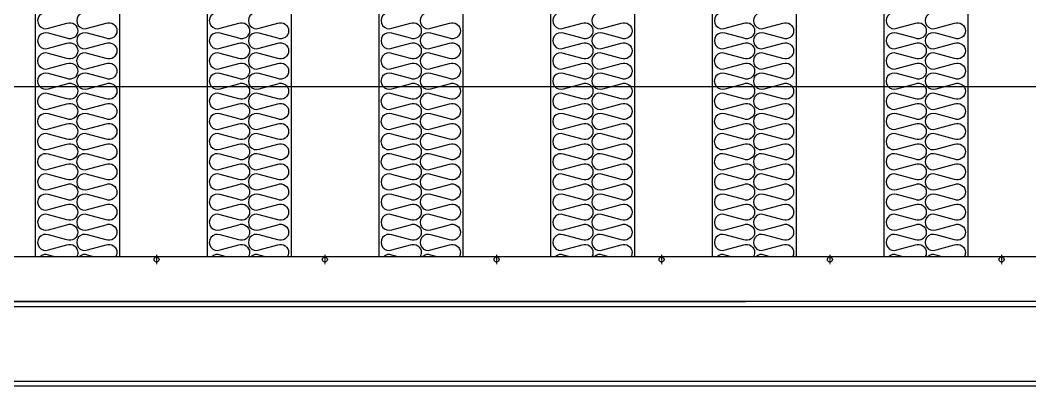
# Model space of a CAD drawing. Header units: millimetres. Extents: x 3347 to 35460, y 2813 to 25521.
# Drawn here: x 8766 to 10565, y 10470 to 11121 of the extents above; entities that cross this region are included whole.
import ezdxf

# ---------------------------------------------------------------- set-up
doc = ezdxf.new("R2010")
doc.units = ezdxf.units.MM
doc.linetypes.add('CENTER', pattern=[2, 1.25, -0.25, 0.25, -0.25])
doc.linetypes.add('HIDDEN', pattern=[0.375, 0.25, -0.125])
for name, color, linetype in [('center', 1, 'CENTER'), ('SMS', 220, 'Continuous'), ('냉각탑', 4, 'Continuous'), ('냉각탑_찬넬방진', 1, 'Continuous')]:
    doc.layers.add(name, color=color, linetype=linetype)

# ---------------------------------------------------------------- blocks, each defined once
blk = doc.blocks.new('3')
at = {"color": 7}
for p, q in [((8793.2, 14178.2), (8793.2, 10700.2)), ((8943.2, 14178.2), (8943.2, 10700.2)), ((9099.2, 14178.2), (9099.2, 10700.2)), ((9249.2, 14178.2), (9249.2, 10700.2)), ((9405.2, 14178.2), (9405.2, 10700.2)), ((9555.2, 14178.2), (9555.2, 10700.2)), ((9711.2, 14178.2), (9711.2, 10700.2)), ((9861.2, 14178.2), (9861.2, 10700.2)), ((9999.2, 14178.2), (9999.2, 10700.2)), ((10149.2, 14178.2), (10149.2, 10700.2)), ((10305.2, 14178.2), (10305.2, 10700.2)), ((10455.2, 14178.2), (10455.2, 10700.2)), ((10959.2, 10700.2), (6759.2, 10700.2)), ((6759.2, 10620.2), (9514.2, 10620.2))]:
    blk.add_line(p, q, dxfattribs=at)
for p, q in [((6803.2, 11003.2), (10959.2, 11003.2)), ((10959.2, 10620.2), (6759.2, 10620.2)), ((6759.2, 10620.2), (9514.2, 10620.2)), ((10959.2, 10620.2), (6803.2, 10620.2)), ((8858.2, 10620.2), (7960.2, 10620.2)), ((10959.2, 10620.2), (8860.2, 10620.2))]:
    blk.add_line(p, q)
at = {"ltscale": 500, "elevation": 0}
blk.add_lwpolyline([(6759.2, 14220.2), (10959.2, 14220.2), (10959.2, 10620.2), (6759.2, 10620.2)], close=True, dxfattribs=at)
for centre in [(9009.2, 10695.2), (9309.2, 10695.2), (9615.2, 10695.2), (9909.2, 10695.2), (10209.2, 10695.2), (10515.2, 10695.2)]:
    blk.add_circle(centre, 4.5)
at = {"layer": 'center'}
for p, q in [((9009.2, 10703.7), (9009.2, 10686.7)), ((9309.2, 10703.7), (9309.2, 10686.7)), ((9615.2, 10703.7), (9615.2, 10686.7)), ((9909.2, 10703.7), (9909.2, 10686.7)), ((10209.2, 10703.7), (10209.2, 10686.7)), ((10515.2, 10703.7), (10515.2, 10686.7))]:
    blk.add_line(p, q, dxfattribs=at)
at = {"layer": 'SMS', "color": 5, "elevation": 0}
for points in [[(8816.7, 11134.1, 1.449198), (8816.7, 11107.3), (8849.6, 11116.2, -0.524856), (8869, 11102.7, -0.524856), (8849.6, 11089.3), (8816.7, 11098.2, 1.449198), (8816.7, 11071.4), (8849.6, 11080.3, -0.524856), (8869, 11066.8, -0.524856), (8849.6, 11053.4), (8816.7, 11062.3, 1.449198), (8816.7, 11035.4), (8849.6, 11044.3, -0.524856), (8869, 11030.9, -0.524856), (8849.6, 11017.5), (8816.7, 11026.4, 1.449198), (8816.7, 10999.5), (8849.6, 11008.4, -0.524856), (8869, 10995, -0.524856), (8849.6, 10981.6), (8816.7, 10990.5, 1.449198), (8816.7, 10963.6), (8849.6, 10972.5, -0.524856), (8869, 10959.1, -0.524856), (8849.6, 10945.7), (8816.7, 10954.6, 1.449198), (8816.7, 10927.7), (8849.6, 10936.6, -0.524856), (8869, 10923.2, -0.524856), (8849.6, 10909.8), (8816.7, 10918.7, 1.449198), (8816.7, 10891.8), (8849.6, 10900.7, -0.524856), (8869, 10887.3, -0.524856), (8849.6, 10873.8), (8816.7, 10882.8, 1.449198), (8816.7, 10855.9), (8849.6, 10864.8, -0.524856), (8869, 10851.4, -0.524856), (8849.6, 10837.9), (8816.7, 10846.8, 1.449198), (8816.7, 10820), (8849.6, 10828.9, -0.524856), (8869, 10815.5, -0.524856), (8849.6, 10802), (8816.7, 10810.9, 1.449198), (8816.7, 10784.1), (8849.6, 10793, -0.524856), (8869, 10779.5, -0.524856), (8849.6, 10766.1), (8816.7, 10775, 1.449198), (8816.7, 10748.2), (8849.6, 10757.1, -0.524856), (8869, 10743.6, -0.524856), (8849.6, 10730.2), (8816.7, 10739.1, 1.449198), (8816.7, 10712.3), (8849.6, 10721.2, -0.524856), (8869, 10707.7, -0.1385), (8866.9, 10700.2, -0.1385)], [(8886.3, 11134.1, 1.449198), (8886.3, 11107.3), (8919.2, 11116.2, -0.524856), (8938.6, 11102.7, -0.524856), (8919.2, 11089.3), (8886.3, 11098.2, 1.449198), (8886.3, 11071.4), (8919.2, 11080.3, -0.524856), (8938.6, 11066.8, -0.524856), (8919.2, 11053.4), (8886.3, 11062.3, 1.449198), (8886.3, 11035.4), (8919.2, 11044.3, -0.524856), (8938.6, 11030.9, -0.524856), (8919.2, 11017.5), (8886.3, 11026.4, 1.449198), (8886.3, 10999.5), (8919.2, 11008.4, -0.524856), (8938.6, 10995, -0.524856), (8919.2, 10981.6), (8886.3, 10990.5, 1.449198), (8886.3, 10963.6), (8919.2, 10972.5, -0.524856), (8938.6, 10959.1, -0.524856), (8919.2, 10945.7), (8886.3, 10954.6, 1.449198), (8886.3, 10927.7), (8919.2, 10936.6, -0.524856), (8938.6, 10923.2, -0.524856), (8919.2, 10909.8), (8886.3, 10918.7, 1.449198), (8886.3, 10891.8), (8919.2, 10900.7, -0.524856), (8938.6, 10887.3, -0.524856), (8919.2, 10873.8), (8886.3, 10882.8, 1.449198), (8886.3, 10855.9), (8919.2, 10864.8, -0.524856), (8938.6, 10851.4, -0.524856), (8919.2, 10837.9), (8886.3, 10846.8, 1.449198), (8886.3, 10820), (8919.2, 10828.9, -0.524856), (8938.6, 10815.5, -0.524856), (8919.2, 10802), (8886.3, 10810.9, 1.449198), (8886.3, 10784.1), (8919.2, 10793, -0.524856), (8938.6, 10779.5, -0.524856), (8919.2, 10766.1), (8886.3, 10775, 1.449198), (8886.3, 10748.2), (8919.2, 10757.1, -0.524856), (8938.6, 10743.6, -0.524856), (8919.2, 10730.2), (8886.3, 10739.1, 1.449198), (8886.3, 10712.3), (8919.2, 10721.2, -0.524856), (8938.6, 10707.7, -0.1385), (8936.5, 10700.2, -0.1385)], [(9122.7, 11134.1, 1.449198), (9122.7, 11107.3), (9155.6, 11116.2, -0.524856), (9175, 11102.7, -0.524856), (9155.6, 11089.3), (9122.7, 11098.2, 1.449198), (9122.7, 11071.4), (9155.6, 11080.3, -0.524856), (9175, 11066.8, -0.524856), (9155.6, 11053.4), (9122.7, 11062.3, 1.449198), (9122.7, 11035.4), (9155.6, 11044.3, -0.524856), (9175, 11030.9, -0.524856), (9155.6, 11017.5), (9122.7, 11026.4, 1.449198), (9122.7, 10999.5), (9155.6, 11008.4, -0.524856), (9175, 10995, -0.524856), (9155.6, 10981.6), (9122.7, 10990.5, 1.449198), (9122.7, 10963.6), (9155.6, 10972.5, -0.524856), (9175, 10959.1, -0.524856), (9155.6, 10945.7), (9122.7, 10954.6, 1.449198), (9122.7, 10927.7), (9155.6, 10936.6, -0.524856), (9175, 10923.2, -0.524856), (9155.6, 10909.8), (9122.7, 10918.7, 1.449198), (9122.7, 10891.8), (9155.6, 10900.7, -0.524856), (9175, 10887.3, -0.524856), (9155.6, 10873.8), (9122.7, 10882.8, 1.449198), (9122.7, 10855.9), (9155.6, 10864.8, -0.524856), (9175, 10851.4, -0.524856), (9155.6, 10837.9), (9122.7, 10846.8, 1.449198), (9122.7, 10820), (9155.6, 10828.9, -0.524856), (9175, 10815.5, -0.524856), (9155.6, 10802), (9122.7, 10810.9, 1.449198), (9122.7, 10784.1), (9155.6, 10793, -0.524856), (9175, 10779.5, -0.524856), (9155.6, 10766.1), (9122.7, 10775, 1.449198), (9122.7, 10748.2), (9155.6, 10757.1, -0.524856), (9175, 10743.6, -0.524856), (9155.6, 10730.2), (9122.7, 10739.1, 1.449198), (9122.7, 10712.3), (9155.6, 10721.2, -0.524856), (9175, 10707.7, -0.1385), (9172.9, 10700.2, -0.1385)], [(9192.3, 11134.1, 1.449198), (9192.3, 11107.3), (9225.2, 11116.2, -0.524856), (9244.6, 11102.7, -0.524856), (9225.2, 11089.3), (9192.3, 11098.2, 1.449198), (9192.3, 11071.4), (9225.2, 11080.3, -0.524856), (9244.6, 11066.8, -0.524856), (9225.2, 11053.4), (9192.3, 11062.3, 1.449198), (9192.3, 11035.4), (9225.2, 11044.3, -0.524856), (9244.6, 11030.9, -0.524856), (9225.2, 11017.5), (9192.3, 11026.4, 1.449198), (9192.3, 10999.5), (9225.2, 11008.4, -0.524856), (9244.6, 10995, -0.524856), (9225.2, 10981.6), (9192.3, 10990.5, 1.449198), (9192.3, 10963.6), (9225.2, 10972.5, -0.524856), (9244.6, 10959.1, -0.524856), (9225.2, 10945.7), (9192.3, 10954.6, 1.449198), (9192.3, 10927.7), (9225.2, 10936.6, -0.524856), (9244.6, 10923.2, -0.524856), (9225.2, 10909.8), (9192.3, 10918.7, 1.449198), (9192.3, 10891.8), (9225.2, 10900.7, -0.524856), (9244.6, 10887.3, -0.524856), (9225.2, 10873.8), (9192.3, 10882.8, 1.449198), (9192.3, 10855.9), (9225.2, 10864.8, -0.524856), (9244.6, 10851.4, -0.524856), (9225.2, 10837.9), (9192.3, 10846.8, 1.449198), (9192.3, 10820), (9225.2, 10828.9, -0.524856), (9244.6, 10815.5, -0.524856), (9225.2, 10802), (9192.3, 10810.9, 1.449198), (9192.3, 10784.1), (9225.2, 10793, -0.524856), (9244.6, 10779.5, -0.524856), (9225.2, 10766.1), (9192.3, 10775, 1.449198), (9192.3, 10748.2), (9225.2, 10757.1, -0.524856), (9244.6, 10743.6, -0.524856), (9225.2, 10730.2), (9192.3, 10739.1, 1.449198), (9192.3, 10712.3), (9225.2, 10721.2, -0.524856), (9244.6, 10707.7, -0.1385), (9242.5, 10700.2, -0.1385)], [(9428.7, 11134.1, 1.449198), (9428.7, 11107.3), (9461.6, 11116.2, -0.524856), (9481, 11102.7, -0.524856), (9461.6, 11089.3), (9428.7, 11098.2, 1.449198), (9428.7, 11071.4), (9461.6, 11080.3, -0.524856), (9481, 11066.8, -0.524856), (9461.6, 11053.4), (9428.7, 11062.3, 1.449198), (9428.7, 11035.4), (9461.6, 11044.3, -0.524856), (9481, 11030.9, -0.524856), (9461.6, 11017.5), (9428.7, 11026.4, 1.449198), (9428.7, 10999.5), (9461.6, 11008.4, -0.524856), (9481, 10995, -0.524856), (9461.6, 10981.6), (9428.7, 10990.5, 1.449198), (9428.7, 10963.6), (9461.6, 10972.5, -0.524856), (9481, 10959.1, -0.524856), (9461.6, 10945.7), (9428.7, 10954.6, 1.449198), (9428.7, 10927.7), (9461.6, 10936.6, -0.524856), (9481, 10923.2, -0.524856), (9461.6, 10909.8), (9428.7, 10918.7, 1.449198), (9428.7, 10891.8), (9461.6, 10900.7, -0.524856), (9481, 10887.3, -0.524856), (9461.6, 10873.8), (9428.7, 10882.8, 1.449198), (9428.7, 10855.9), (9461.6, 10864.8, -0.524856), (9481, 10851.4, -0.524856), (9461.6, 10837.9), (9428.7, 10846.8, 1.449198), (9428.7, 10820), (9461.6, 10828.9, -0.524856), (9481, 10815.5, -0.524856), (9461.6, 10802), (9428.7, 10810.9, 1.449198), (9428.7, 10784.1), (9461.6, 10793, -0.524856), (9481, 10779.5, -0.524856), (9461.6, 10766.1), (9428.7, 10775, 1.449198), (9428.7, 10748.2), (9461.6, 10757.1, -0.524856), (9481, 10743.6, -0.524856), (9461.6, 10730.2), (9428.7, 10739.1, 1.449198), (9428.7, 10712.3), (9461.6, 10721.2, -0.524856), (9481, 10707.7, -0.1385), (9478.9, 10700.2, -0.1385)], [(9498.3, 11134.1, 1.449198), (9498.3, 11107.3), (9531.2, 11116.2, -0.524856), (9550.6, 11102.7, -0.524856), (9531.2, 11089.3), (9498.3, 11098.2, 1.449198), (9498.3, 11071.4), (9531.2, 11080.3, -0.524856), (9550.6, 11066.8, -0.524856), (9531.2, 11053.4), (9498.3, 11062.3, 1.449198), (9498.3, 11035.4), (9531.2, 11044.3, -0.524856), (9550.6, 11030.9, -0.524856), (9531.2, 11017.5), (9498.3, 11026.4, 1.449198), (9498.3, 10999.5), (9531.2, 11008.4, -0.524856), (9550.6, 10995, -0.524856), (9531.2, 10981.6), (9498.3, 10990.5, 1.449198), (9498.3, 10963.6), (9531.2, 10972.5, -0.524856), (9550.6, 10959.1, -0.524856), (9531.2, 10945.7), (9498.3, 10954.6, 1.449198), (9498.3, 10927.7), (9531.2, 10936.6, -0.524856), (9550.6, 10923.2, -0.524856), (9531.2, 10909.8), (9498.3, 10918.7, 1.449198), (9498.3, 10891.8), (9531.2, 10900.7, -0.524856), (9550.6, 10887.3, -0.524856), (9531.2, 10873.8), (9498.3, 10882.8, 1.449198), (9498.3, 10855.9), (9531.2, 10864.8, -0.524856), (9550.6, 10851.4, -0.524856), (9531.2, 10837.9), (9498.3, 10846.8, 1.449198), (9498.3, 10820), (9531.2, 10828.9, -0.524856), (9550.6, 10815.5, -0.524856), (9531.2, 10802), (9498.3, 10810.9, 1.449198), (9498.3, 10784.1), (9531.2, 10793, -0.524856), (9550.6, 10779.5, -0.524856), (9531.2, 10766.1), (9498.3, 10775, 1.449198), (9498.3, 10748.2), (9531.2, 10757.1, -0.524856), (9550.6, 10743.6, -0.524856), (9531.2, 10730.2), (9498.3, 10739.1, 1.449198), (9498.3, 10712.3), (9531.2, 10721.2, -0.524856), (9550.6, 10707.7, -0.1385), (9548.5, 10700.2, -0.1385)], [(9734.7, 11134.1, 1.449198), (9734.7, 11107.3), (9767.6, 11116.2, -0.524856), (9787, 11102.7, -0.524856), (9767.6, 11089.3), (9734.7, 11098.2, 1.449198), (9734.7, 11071.4), (9767.6, 11080.3, -0.524856), (9787, 11066.8, -0.524856), (9767.6, 11053.4), (9734.7, 11062.3, 1.449198), (9734.7, 11035.4), (9767.6, 11044.3, -0.524856), (9787, 11030.9, -0.524856), (9767.6, 11017.5), (9734.7, 11026.4, 1.449198), (9734.7, 10999.5), (9767.6, 11008.4, -0.524856), (9787, 10995, -0.524856), (9767.6, 10981.6), (9734.7, 10990.5, 1.449198), (9734.7, 10963.6), (9767.6, 10972.5, -0.524856), (9787, 10959.1, -0.524856), (9767.6, 10945.7), (9734.7, 10954.6, 1.449198), (9734.7, 10927.7), (9767.6, 10936.6, -0.524856), (9787, 10923.2, -0.524856), (9767.6, 10909.8), (9734.7, 10918.7, 1.449198), (9734.7, 10891.8), (9767.6, 10900.7, -0.524856), (9787, 10887.3, -0.524856), (9767.6, 10873.8), (9734.7, 10882.8, 1.449198), (9734.7, 10855.9), (9767.6, 10864.8, -0.524856), (9787, 10851.4, -0.524856), (9767.6, 10837.9), (9734.7, 10846.8, 1.449198), (9734.7, 10820), (9767.6, 10828.9, -0.524856), (9787, 10815.5, -0.524856), (9767.6, 10802), (9734.7, 10810.9, 1.449198), (9734.7, 10784.1), (9767.6, 10793, -0.524856), (9787, 10779.5, -0.524856), (9767.6, 10766.1), (9734.7, 10775, 1.449198), (9734.7, 10748.2), (9767.6, 10757.1, -0.524856), (9787, 10743.6, -0.524856), (9767.6, 10730.2), (9734.7, 10739.1, 1.449198), (9734.7, 10712.3), (9767.6, 10721.2, -0.524856), (9787, 10707.7, -0.1385), (9784.9, 10700.2, -0.1385)], [(9804.3, 11134.1, 1.449198), (9804.3, 11107.3), (9837.2, 11116.2, -0.524856), (9856.6, 11102.7, -0.524856), (9837.2, 11089.3), (9804.3, 11098.2, 1.449198), (9804.3, 11071.4), (9837.2, 11080.3, -0.524856), (9856.6, 11066.8, -0.524856), (9837.2, 11053.4), (9804.3, 11062.3, 1.449198), (9804.3, 11035.4), (9837.2, 11044.3, -0.524856), (9856.6, 11030.9, -0.524856), (9837.2, 11017.5), (9804.3, 11026.4, 1.449198), (9804.3, 10999.5), (9837.2, 11008.4, -0.524856), (9856.6, 10995, -0.524856), (9837.2, 10981.6), (9804.3, 10990.5, 1.449198), (9804.3, 10963.6), (9837.2, 10972.5, -0.524856), (9856.6, 10959.1, -0.524856), (9837.2, 10945.7), (9804.3, 10954.6, 1.449198), (9804.3, 10927.7), (9837.2, 10936.6, -0.524856), (9856.6, 10923.2, -0.524856), (9837.2, 10909.8), (9804.3, 10918.7, 1.449198), (9804.3, 10891.8), (9837.2, 10900.7, -0.524856), (9856.6, 10887.3, -0.524856), (9837.2, 10873.8), (9804.3, 10882.8, 1.449198), (9804.3, 10855.9), (9837.2, 10864.8, -0.524856), (9856.6, 10851.4, -0.524856), (9837.2, 10837.9), (9804.3, 10846.8, 1.449198), (9804.3, 10820), (9837.2, 10828.9, -0.524856), (9856.6, 10815.5, -0.524856), (9837.2, 10802), (9804.3, 10810.9, 1.449198), (9804.3, 10784.1), (9837.2, 10793, -0.524856), (9856.6, 10779.5, -0.524856), (9837.2, 10766.1), (9804.3, 10775, 1.449198), (9804.3, 10748.2), (9837.2, 10757.1, -0.524856), (9856.6, 10743.6, -0.524856), (9837.2, 10730.2), (9804.3, 10739.1, 1.449198), (9804.3, 10712.3), (9837.2, 10721.2, -0.524856), (9856.6, 10707.7, -0.1385), (9854.5, 10700.2, -0.1385)], [(10022.7, 11134.1, 1.449198), (10022.7, 11107.3), (10055.6, 11116.2, -0.524856), (10075, 11102.7, -0.524856), (10055.6, 11089.3), (10022.7, 11098.2, 1.449198), (10022.7, 11071.4), (10055.6, 11080.3, -0.524856), (10075, 11066.8, -0.524856), (10055.6, 11053.4), (10022.7, 11062.3, 1.449198), (10022.7, 11035.4), (10055.6, 11044.3, -0.524856), (10075, 11030.9, -0.524856), (10055.6, 11017.5), (10022.7, 11026.4, 1.449198), (10022.7, 10999.5), (10055.6, 11008.4, -0.524856), (10075, 10995, -0.524856), (10055.6, 10981.6), (10022.7, 10990.5, 1.449198), (10022.7, 10963.6), (10055.6, 10972.5, -0.524856), (10075, 10959.1, -0.524856), (10055.6, 10945.7), (10022.7, 10954.6, 1.449198), (10022.7, 10927.7), (10055.6, 10936.6, -0.524856), (10075, 10923.2, -0.524856), (10055.6, 10909.8), (10022.7, 10918.7, 1.449198), (10022.7, 10891.8), (10055.6, 10900.7, -0.524856), (10075, 10887.3, -0.524856), (10055.6, 10873.8), (10022.7, 10882.8, 1.449198), (10022.7, 10855.9), (10055.6, 10864.8, -0.524856), (10075, 10851.4, -0.524856), (10055.6, 10837.9), (10022.7, 10846.8, 1.449198), (10022.7, 10820), (10055.6, 10828.9, -0.524856), (10075, 10815.5, -0.524856), (10055.6, 10802), (10022.7, 10810.9, 1.449198), (10022.7, 10784.1), (10055.6, 10793, -0.524856), (10075, 10779.5, -0.524856), (10055.6, 10766.1), (10022.7, 10775, 1.449198), (10022.7, 10748.2), (10055.6, 10757.1, -0.524856), (10075, 10743.6, -0.524856), (10055.6, 10730.2), (10022.7, 10739.1, 1.449198), (10022.7, 10712.3), (10055.6, 10721.2, -0.524856), (10075, 10707.7, -0.1385), (10072.9, 10700.2, -0.1385)], [(10092.3, 11134.1, 1.449198), (10092.3, 11107.3), (10125.2, 11116.2, -0.524856), (10144.6, 11102.7, -0.524856), (10125.2, 11089.3), (10092.3, 11098.2, 1.449198), (10092.3, 11071.4), (10125.2, 11080.3, -0.524856), (10144.6, 11066.8, -0.524856), (10125.2, 11053.4), (10092.3, 11062.3, 1.449198), (10092.3, 11035.4), (10125.2, 11044.3, -0.524856), (10144.6, 11030.9, -0.524856), (10125.2, 11017.5), (10092.3, 11026.4, 1.449198), (10092.3, 10999.5), (10125.2, 11008.4, -0.524856), (10144.6, 10995, -0.524856), (10125.2, 10981.6), (10092.3, 10990.5, 1.449198), (10092.3, 10963.6), (10125.2, 10972.5, -0.524856), (10144.6, 10959.1, -0.524856), (10125.2, 10945.7), (10092.3, 10954.6, 1.449198), (10092.3, 10927.7), (10125.2, 10936.6, -0.524856), (10144.6, 10923.2, -0.524856), (10125.2, 10909.8), (10092.3, 10918.7, 1.449198), (10092.3, 10891.8), (10125.2, 10900.7, -0.524856), (10144.6, 10887.3, -0.524856), (10125.2, 10873.8), (10092.3, 10882.8, 1.449198), (10092.3, 10855.9), (10125.2, 10864.8, -0.524856), (10144.6, 10851.4, -0.524856), (10125.2, 10837.9), (10092.3, 10846.8, 1.449198), (10092.3, 10820), (10125.2, 10828.9, -0.524856), (10144.6, 10815.5, -0.524856), (10125.2, 10802), (10092.3, 10810.9, 1.449198), (10092.3, 10784.1), (10125.2, 10793, -0.524856), (10144.6, 10779.5, -0.524856), (10125.2, 10766.1), (10092.3, 10775, 1.449198), (10092.3, 10748.2), (10125.2, 10757.1, -0.524856), (10144.6, 10743.6, -0.524856), (10125.2, 10730.2), (10092.3, 10739.1, 1.449198), (10092.3, 10712.3), (10125.2, 10721.2, -0.524856), (10144.6, 10707.7, -0.1385), (10142.5, 10700.2, -0.1385)], [(10328.7, 11134.1, 1.449198), (10328.7, 11107.3), (10361.6, 11116.2, -0.524856), (10381, 11102.7, -0.524856), (10361.6, 11089.3), (10328.7, 11098.2, 1.449198), (10328.7, 11071.4), (10361.6, 11080.3, -0.524856), (10381, 11066.8, -0.524856), (10361.6, 11053.4), (10328.7, 11062.3, 1.449198), (10328.7, 11035.4), (10361.6, 11044.3, -0.524856), (10381, 11030.9, -0.524856), (10361.6, 11017.5), (10328.7, 11026.4, 1.449198), (10328.7, 10999.5), (10361.6, 11008.4, -0.524856), (10381, 10995, -0.524856), (10361.6, 10981.6), (10328.7, 10990.5, 1.449198), (10328.7, 10963.6), (10361.6, 10972.5, -0.524856), (10381, 10959.1, -0.524856), (10361.6, 10945.7), (10328.7, 10954.6, 1.449198), (10328.7, 10927.7), (10361.6, 10936.6, -0.524856), (10381, 10923.2, -0.524856), (10361.6, 10909.8), (10328.7, 10918.7, 1.449198), (10328.7, 10891.8), (10361.6, 10900.7, -0.524856), (10381, 10887.3, -0.524856), (10361.6, 10873.8), (10328.7, 10882.8, 1.449198), (10328.7, 10855.9), (10361.6, 10864.8, -0.524856), (10381, 10851.4, -0.524856), (10361.6, 10837.9), (10328.7, 10846.8, 1.449198), (10328.7, 10820), (10361.6, 10828.9, -0.524856), (10381, 10815.5, -0.524856), (10361.6, 10802), (10328.7, 10810.9, 1.449198), (10328.7, 10784.1), (10361.6, 10793, -0.524856), (10381, 10779.5, -0.524856), (10361.6, 10766.1), (10328.7, 10775, 1.449198), (10328.7, 10748.2), (10361.6, 10757.1, -0.524856), (10381, 10743.6, -0.524856), (10361.6, 10730.2), (10328.7, 10739.1, 1.449198), (10328.7, 10712.3), (10361.6, 10721.2, -0.524856), (10381, 10707.7, -0.1385), (10378.9, 10700.2, -0.1385)], [(10398.3, 11134.1, 1.449198), (10398.3, 11107.3), (10431.2, 11116.2, -0.524856), (10450.6, 11102.7, -0.524856), (10431.2, 11089.3), (10398.3, 11098.2, 1.449198), (10398.3, 11071.4), (10431.2, 11080.3, -0.524856), (10450.6, 11066.8, -0.524856), (10431.2, 11053.4), (10398.3, 11062.3, 1.449198), (10398.3, 11035.4), (10431.2, 11044.3, -0.524856), (10450.6, 11030.9, -0.524856), (10431.2, 11017.5), (10398.3, 11026.4, 1.449198), (10398.3, 10999.5), (10431.2, 11008.4, -0.524856), (10450.6, 10995, -0.524856), (10431.2, 10981.6), (10398.3, 10990.5, 1.449198), (10398.3, 10963.6), (10431.2, 10972.5, -0.524856), (10450.6, 10959.1, -0.524856), (10431.2, 10945.7), (10398.3, 10954.6, 1.449198), (10398.3, 10927.7), (10431.2, 10936.6, -0.524856), (10450.6, 10923.2, -0.524856), (10431.2, 10909.8), (10398.3, 10918.7, 1.449198), (10398.3, 10891.8), (10431.2, 10900.7, -0.524856), (10450.6, 10887.3, -0.524856), (10431.2, 10873.8), (10398.3, 10882.8, 1.449198), (10398.3, 10855.9), (10431.2, 10864.8, -0.524856), (10450.6, 10851.4, -0.524856), (10431.2, 10837.9), (10398.3, 10846.8, 1.449198), (10398.3, 10820), (10431.2, 10828.9, -0.524856), (10450.6, 10815.5, -0.524856), (10431.2, 10802), (10398.3, 10810.9, 1.449198), (10398.3, 10784.1), (10431.2, 10793, -0.524856), (10450.6, 10779.5, -0.524856), (10431.2, 10766.1), (10398.3, 10775, 1.449198), (10398.3, 10748.2), (10431.2, 10757.1, -0.524856), (10450.6, 10743.6, -0.524856), (10431.2, 10730.2), (10398.3, 10739.1, 1.449198), (10398.3, 10712.3), (10431.2, 10721.2, -0.524856), (10450.6, 10707.7, -0.1385), (10448.5, 10700.2, -0.1385)], [(8827.7, 10700.2), (8816.7, 10703.2, 0.287554), (8801.7, 10700.2)], [(8897.3, 10700.2), (8886.3, 10703.2, 0.287554), (8871.3, 10700.2)], [(9133.7, 10700.2), (9122.7, 10703.2, 0.287554), (9107.7, 10700.2)], [(9203.3, 10700.2), (9192.3, 10703.2, 0.287554), (9177.3, 10700.2)], [(9439.7, 10700.2), (9428.7, 10703.2, 0.287554), (9413.7, 10700.2)], [(9509.3, 10700.2), (9498.3, 10703.2, 0.287554), (9483.3, 10700.2)], [(9745.7, 10700.2), (9734.7, 10703.2, 0.287554), (9719.7, 10700.2)], [(9815.3, 10700.2), (9804.3, 10703.2, 0.287554), (9789.3, 10700.2)], [(10033.7, 10700.2), (10022.7, 10703.2, 0.287554), (10007.7, 10700.2)], [(10103.3, 10700.2), (10092.3, 10703.2, 0.287554), (10077.3, 10700.2)], [(10339.7, 10700.2), (10328.7, 10703.2, 0.287554), (10313.7, 10700.2)], [(10409.3, 10700.2), (10398.3, 10703.2, 0.287554), (10383.3, 10700.2)]]:
    blk.add_lwpolyline(points, format="xyb", dxfattribs=at)
at = {"layer": '냉각탑', "color": 6, "linetype": 'HIDDEN'}
blk.add_line((10959.2, 10620.2), (9677, 10620.2), dxfattribs=at)
at = {"layer": '냉각탑_찬넬방진', "ltscale": 30}
for p, q in [((6759.2, 10620.2), (10059.2, 10620.2)), ((6759.2, 10620.2), (10059.2, 10620.2)), ((6815.6, 10611.7), (10902.7, 10611.7)), ((7115.6, 10611.7), (10902.7, 10611.7)), ((6815.6, 10478.7), (10902.7, 10478.7)), ((6759.2, 10470.2), (10902.7, 10470.2)), ((6759.2, 10470.2), (10902.7, 10470.2))]:
    blk.add_line(p, q, dxfattribs=at)

msp = doc.modelspace()

# ---------------------------------------------------------------- block references
msp.add_blockref('3', (0, 0))

doc.saveas('drawing.dxf')
